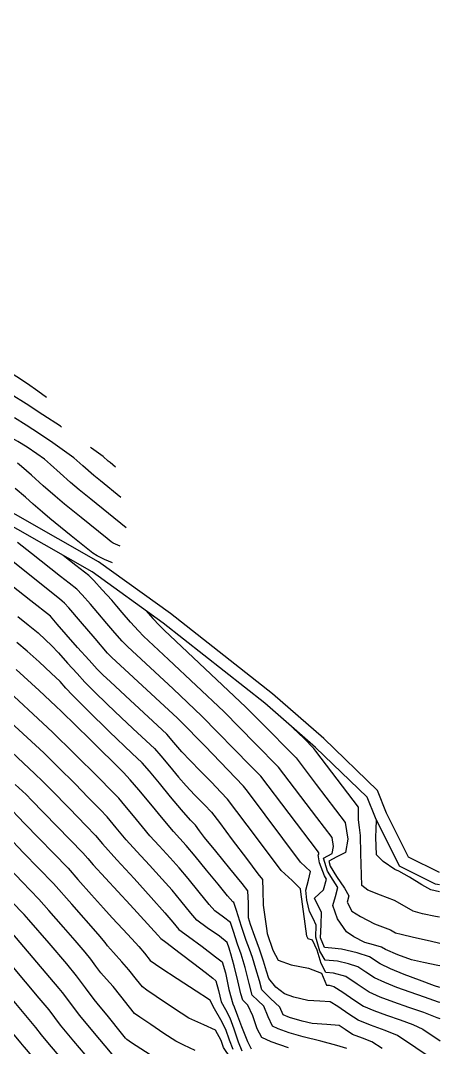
# Model space of a CAD drawing. Header units: millimetres. Extents: x -133 to 63340, y -143 to 109141.
# Drawn here: x 62494.4 to 62523, y 108650 to 108718.1 of the extents above; entities that cross this region are included whole.
import ezdxf

# ---------------------------------------------------------------- set-up
doc = ezdxf.new("R2010")
doc.units = ezdxf.units.MM
doc.header["$MEASUREMENT"] = 0
doc.layers.add('curve livello 5m', color=7, linetype='Continuous')
doc.layers.add('Strade', color=7, linetype='Continuous')
doc.layers.add('no_plot', color=5, linetype='Continuous', plot=False)

msp = doc.modelspace()

# ---------------------------------------------------------------- linework, layer by layer
at = {"layer": 'curve livello 5m', "color": 2, "flags": 128}
for points in [[(62501.4354, 108684.485), (62499.0803, 108686.3791), (62498.3055, 108687.0007), (62497.7443, 108687.4907), (62497.0575, 108688.1061), (62496.4198, 108688.6761), (62496.006, 108689.0298), (62496.006, 108689.0298), (62495.5101, 108689.3883), (62494.8616, 108689.8269), (62494.2551, 108690.2139), (62494.2551, 108690.2139), (62493.621, 108690.5674), (62492.5735, 108691.1332), (62492.5735, 108691.1332), (62492.2785, 108691.2868), (62492.017, 108691.5101), (62490.0657, 108693.1277)], [(62522.2548, 108652.9968), (62522.1501, 108653.0348), (62521.2176, 108653.3601), (62520.2834, 108653.6858), (62519.3919, 108654.0092), (62518.588, 108654.3271), (62517.9162, 108654.6368), (62517.3376, 108655.0208), (62516.7952, 108655.375), (62516.1929, 108655.5764), (62515.4555, 108655.7514), (62514.6281, 108655.8195), (62514.2805, 108656.4066), (62514.0087, 108657.3368), (62514.0469, 108658.1372), (62513.8366, 108658.5708), (62513.5951, 108659.0496), (62513.4188, 108659.792), (62513.3506, 108660.4489), (62513.5325, 108661.1199), (62513.6637, 108661.6881), (62512.9936, 108662.3179), (62509.4744, 108667.02), (62509.2229, 108667.3534), (62506.6428, 108670.0193), (62505.0067, 108671.6943), (62504.8353, 108671.8559), (62500.4491, 108675.9056), (62500.1983, 108676.1832), (62499.3728, 108677.1463), (62498.4121, 108678.2821), (62497.6387, 108679.1824), (62497.3501, 108679.4967), (62497.1854, 108679.6246), (62497.0022, 108679.7668), (62493.1504, 108682.8465)], [(62516.0758, 108649.9604), (62515.4211, 108650.1643), (62514.3452, 108650.4413), (62513.1757, 108650.7387), (62512.2402, 108651.0041), (62511.5217, 108651.2584), (62511.1415, 108651.4253), (62510.8632, 108652.0456), (62510.5646, 108652.7617), (62510.1667, 108653.1386), (62509.7983, 108653.4969), (62509.599, 108654.2663), (62509.3322, 108655.3295), (62509.062, 108656.2173), (62508.8248, 108656.8682), (62508.5543, 108657.7108), (62508.3576, 108658.3105), (62507.8864, 108658.6669), (62507.3195, 108659.0775), (62506.9457, 108659.5096), (62506.2823, 108660.3192), (62505.5441, 108661.2232), (62504.9457, 108661.9385), (62504.351, 108662.5991), (62503.6241, 108663.3902), (62503.0118, 108664.0694), (62502.5172, 108664.6541), (62501.9181, 108665.3784), (62501.3474, 108666.0673), (62500.9381, 108666.546), (62500.4344, 108667.0721), (62499.6442, 108667.8775), (62497.9884, 108669.5284), (62496.5519, 108670.9349), (62495.2651, 108672.1328), (62493.3653, 108673.9039)], [(62508.3522, 108649.3466), (62507.9014, 108650.0249), (62507.7358, 108650.4848), (62507.3628, 108651.1747), (62506.5883, 108651.5339), (62505.5982, 108651.9713), (62505.0751, 108652.3037), (62504.1752, 108652.8977), (62503.4151, 108653.4106), (62502.8004, 108653.8329), (62502.5154, 108654.0381), (62502.1219, 108654.5228), (62501.6054, 108655.1671), (62501.1393, 108655.6993), (62500.5895, 108656.3148), (62500.2032, 108656.7602), (62500.0319, 108656.9926), (62499.568, 108657.535), (62497.8185, 108659.5307), (62496.6056, 108660.8887), (62494.6101, 108662.9421), (62492.1168, 108665.5517)], [(62499.6039, 108646.3972), (62496.2349, 108650.3417), (62495.8073, 108650.8551), (62495.4466, 108651.3395), (62494.1089, 108652.944), (62492.0542, 108655.3612), (62489.2693, 108658.3326), (62488.1629, 108659.4924), (62487.5074, 108660.2758), (62486.7591, 108661.1973), (62486.2564, 108661.7838), (62485.9793, 108662.0089), (62485.4425, 108662.4328), (62484.8192, 108662.9109), (62484.328, 108663.2892), (62483.624, 108663.9176), (62482.9287, 108664.5613)], [(62522.2219, 108660.3549), (62521.6551, 108660.4856), (62521.0468, 108660.8164), (62520.2315, 108661.3157), (62519.5186, 108661.7183), (62519.2645, 108661.8155), (62518.4913, 108662.3465), (62518.0329, 108662.8023), (62518.0324, 108662.8191), (62518.0073, 108663.958), (62518.0229, 108664.5185), (62518.0514, 108665.0785)]]:
    msp.add_lwpolyline(points, dxfattribs=at)
at = {"layer": 'no_plot', "flags": 128}
for points in [[(62497.1368, 108691.1719), (62497.0669, 108691.2198), (62495.914, 108691.9895), (62494.7975, 108692.7143), (62493.8022, 108693.3371), (62493.8022, 108693.3371), (62492.9928, 108693.7796), (62491.7354, 108694.822), (62485.4395, 108700.1675), (62484.33, 108700.8793), (62482.0002, 108702.4003), (62475.5736, 108706.5458), (62473.8246, 108707.6559), (62472.9402, 108708.2951), (62471.8894, 108709.0839), (62470.7901, 108709.9317), (62469.7601, 108710.7475), (62468.9172, 108711.4405)], [(62485.0322, 108702.0545), (62485.1441, 108701.9823), (62485.1464, 108701.9808), (62485.1475, 108701.9801), (62493.0045, 108695.3091), (62493.3521, 108695.021), (62493.5758, 108694.8986), (62494.1705, 108694.5213), (62494.8782, 108694.051), (62495.5782, 108693.5693), (62496.1498, 108693.1579)], [(62501.0817, 108686.5023), (62499.7241, 108687.5941), (62499.2775, 108687.9525), (62498.5581, 108688.5897), (62497.9519, 108689.1221), (62497.9519, 108689.1221), (62497.3507, 108689.5661), (62496.5637, 108690.1171), (62495.6848, 108690.7114), (62494.8085, 108691.2855), (62494.0286, 108691.7755)], [(62500.728, 108688.5196), (62500.3679, 108688.8092), (62500.2494, 108688.9043), (62499.8979, 108689.2145), (62499.1435, 108689.7751), (62499.0575, 108689.8359)], [(62501.0357, 108683.265), (62500.5612, 108683.4792), (62500.4295, 108683.5618), (62500.1737, 108683.767), (62498.4365, 108685.164), (62497.3336, 108686.0489), (62496.7127, 108686.5888), (62495.9356, 108687.2816), (62495.1465, 108687.9853), (62494.4899, 108688.5581), (62494.4899, 108688.5581), (62494.2206, 108688.7777)], [(62500.5224, 108682.1652), (62500.0063, 108682.3825), (62499.5019, 108682.6258), (62499.5019, 108682.6258), (62499.2186, 108682.8034), (62498.6683, 108683.2448), (62497.7927, 108683.9489), (62496.3616, 108685.0971), (62495.8716, 108685.5257), (62495.2733, 108686.0602), (62494.7594, 108686.5108), (62494.7594, 108686.5108), (62494.0573, 108687.0983)], [(62522.2503, 108654.0025), (62521.8845, 108654.1207), (62520.8853, 108654.4791), (62519.8797, 108654.8685), (62518.9753, 108655.2472), (62518.28, 108655.5733), (62518.28, 108655.5733), (62517.586, 108656.0303), (62516.7515, 108656.3094), (62515.7298, 108656.5519), (62515.7298, 108656.5519), (62515.0775, 108656.598), (62514.5832, 108656.6463), (62514.5832, 108656.6463), (62514.3218, 108657.2866), (62514.366, 108658.152), (62514.4033, 108658.9923), (62514.1384, 108659.4994), (62513.938, 108659.9319), (62513.938, 108659.9319), (62514.5358, 108660.4839), (62514.7285, 108661.1779), (62514.5879, 108661.4028), (62514.2586, 108662.2711), (62514.1638, 108662.7973), (62514.1638, 108662.7973), (62514.223, 108662.8285), (62514.2225, 108662.9347), (62514.1194, 108663.0697), (62510.3744, 108668.0053), (62509.6684, 108668.7149), (62506.4638, 108671.9959), (62504.5433, 108673.8069), (62501.5134, 108676.6044), (62501.1763, 108676.97), (62500.6834, 108677.523), (62500.6834, 108677.523), (62500.1585, 108678.1354), (62499.5476, 108678.8576), (62499.0559, 108679.4301), (62499.0559, 108679.4301), (62498.5025, 108680.0438), (62498.1559, 108680.4102), (62498.1559, 108680.4102), (62497.6421, 108680.8091), (62497.0709, 108681.2525), (62495.1608, 108682.7797), (62494.2165, 108683.5049)], [(62522.2438, 108655.4395), (62522.1228, 108655.4617), (62521.1541, 108655.6504), (62520.3705, 108655.8412), (62520.3705, 108655.8412), (62519.4502, 108656.1634), (62518.6438, 108656.5099), (62518.6438, 108656.5099), (62518.3769, 108656.6856), (62517.8403, 108656.8381), (62517.2756, 108656.9951), (62517.2756, 108656.9951), (62516.5424, 108657.3549), (62516.0516, 108657.6819), (62516.0516, 108657.6819), (62515.4633, 108658.549), (62515.1444, 108659.4452), (62515.1444, 108659.4452), (62515.3118, 108660.0402), (62515.4716, 108660.6234), (62515.4716, 108660.6234), (62515.1688, 108661.124), (62514.7819, 108661.7265), (62514.7819, 108661.7265), (62514.5199, 108662.5878), (62515.1029, 108662.8941), (62515.1857, 108663.361), (62515.0983, 108663.9402), (62515.0983, 108663.9402), (62514.0829, 108665.2698), (62511.5413, 108668.6195), (62510.0038, 108670.1649), (62507.9209, 108672.2975), (62504.2512, 108675.7579), (62502.5776, 108677.3031), (62502.2516, 108677.6527), (62501.7297, 108678.2304), (62501.1684, 108678.8629), (62501.1684, 108678.8629), (62500.8128, 108679.2799), (62500.4731, 108679.6777), (62500.4731, 108679.6777), (62499.8429, 108680.3805), (62499.2832, 108680.9901), (62498.9618, 108681.3237), (62498.9618, 108681.3237), (62498.0989, 108681.9936), (62497.2589, 108682.6456)], [(62522.2596, 108651.9118), (62522.0746, 108651.9951), (62521.1753, 108652.3348), (62520.1889, 108652.6806), (62519.1999, 108653.0272), (62518.2929, 108653.3689), (62517.5524, 108653.7002), (62517.5524, 108653.7002), (62516.7534, 108654.2305), (62516.0043, 108654.7196), (62516.0043, 108654.7196), (62515.1813, 108654.9509), (62514.6729, 108654.9928), (62514.3668, 108655.5911), (62514.1108, 108656.4855), (62513.8006, 108657.1297), (62513.8006, 108657.1297), (62513.5019, 108657.2187), (62513.4266, 108657.4018), (62513.0307, 108660.3364), (62513.0012, 108660.5462), (62512.4388, 108661.0867), (62511.7197, 108661.7507), (62511.7197, 108661.7507), (62510.0754, 108663.9477), (62508.1585, 108666.4894), (62507.7215, 108666.9619), (62507.0854, 108667.6124), (62506.3642, 108668.3402), (62505.6721, 108669.0448), (62505.1229, 108669.6258), (62505.1229, 108669.6258), (62504.5986, 108670.2473), (62504.1268, 108670.8024), (62504.1268, 108670.8024), (62503.2119, 108671.6615), (62501.6922, 108673.0532), (62500.3886, 108674.2617), (62500.3886, 108674.2617), (62499.8952, 108674.7394), (62499.5193, 108675.1142), (62499.5193, 108675.1142), (62498.9682, 108675.707), (62498.2006, 108676.5541), (62497.4467, 108677.4016), (62497.4467, 108677.4016), (62496.8599, 108678.0932), (62496.412, 108678.6165), (62496.412, 108678.6165), (62495.1024, 108679.6537), (62492.6721, 108681.5452)], [(62502.7589, 108678.9792), (62503.1921, 108678.4831), (62503.6418, 108678.0019), (62503.9592, 108677.7089), (62509.378, 108672.599), (62510.3392, 108671.6149), (62512.7082, 108669.2336), (62514.0464, 108667.47), (62515.974, 108664.9457), (62516.1399, 108663.8462), (62515.9829, 108662.9598), (62515.4137, 108662.6661), (62514.8761, 108662.3782), (62514.9758, 108662.0503), (62515.3961, 108661.3631), (62515.9289, 108660.5933), (62516.2147, 108660.0689), (62516.1039, 108659.67), (62516.4111, 108659.0729), (62516.9705, 108658.7156), (62517.9089, 108658.2324), (62518.4452, 108658.0276), (62518.9734, 108657.8252), (62519.3108, 108657.6305), (62519.6704, 108657.5387), (62520.4931, 108657.3461), (62521.6124, 108657.0909), (62522.2371, 108656.9513)], [(62494.2359, 108678.5985), (62494.9409, 108678.047), (62495.5889, 108677.5129), (62496.0841, 108677.0676), (62496.4854, 108676.6875), (62496.9428, 108676.1961), (62497.5465, 108675.5194), (62498.1712, 108674.818), (62498.6921, 108674.2522), (62499.304, 108673.6368), (62500.1939, 108672.7642), (62501.0946, 108671.8961), (62501.8671, 108671.18), (62502.7675, 108670.3555), (62503.3095, 108669.8465), (62503.7289, 108669.3681), (62504.3044, 108668.6759), (62504.9075, 108667.9488), (62505.41, 108667.3653), (62505.9658, 108666.7866), (62506.6247, 108666.1205), (62507.094, 108665.6253), (62507.6213, 108664.9456), (62508.4762, 108663.8006), (62509.4085, 108662.5489), (62510.1682, 108661.5493), (62510.4824, 108661.1622), (62510.5097, 108660.4309), (62510.5309, 108659.4715), (62510.75, 108657.915), (62510.7953, 108657.5797), (62511.1687, 108656.4809), (62511.5197, 108655.8175), (62512.3726, 108655.4983), (62513.541, 108655.2807), (62514.3931, 108654.9615), (62514.7178, 108654.166), (62514.9071, 108654.1504), (62515.2134, 108654.0643), (62515.8052, 108653.6977), (62516.5402, 108653.177), (62517.1886, 108652.7637), (62517.8701, 108652.4653), (62518.7126, 108652.1569), (62519.607, 108651.8457), (62520.444, 108651.5388), (62521.1144, 108651.2435), (62522.2661, 108650.4689)], [(62523.0167, 108648.4051), (62519.4266, 108650.8196), (62518.6203, 108651.1504), (62517.6413, 108651.4936), (62516.8248, 108651.8271), (62516.8248, 108651.8271), (62516.196, 108652.2321), (62515.4864, 108652.7375), (62514.9787, 108653.0427), (62514.9787, 108653.0427), (62514.291, 108653.0948), (62513.4784, 108653.1425), (62513.4784, 108653.1425), (62512.5638, 108653.3498), (62511.9301, 108653.5715), (62511.9301, 108653.5715), (62511.3733, 108654.0321), (62510.9036, 108654.6037), (62510.9036, 108654.6037), (62510.7523, 108655.0924), (62510.5529, 108655.7561), (62510.5529, 108655.7561), (62510.2685, 108656.5381), (62509.961, 108657.3798), (62509.961, 108657.3798), (62509.6929, 108658.1819), (62509.5571, 108658.6266), (62509.5571, 108658.6266), (62509.5392, 108659.5928), (62509.5056, 108660.4219), (62509.1383, 108660.8957), (62508.3185, 108661.8953), (62507.3749, 108663.0419), (62506.6366, 108663.9565), (62506.6366, 108663.9565), (62506.3025, 108664.401), (62506.0296, 108664.7613), (62506.0296, 108664.7613), (62505.6971, 108665.1048), (62505.1023, 108665.7908), (62504.3842, 108666.6519), (62503.6429, 108667.5486), (62502.9788, 108668.3414), (62502.4923, 108668.8905), (62502.4923, 108668.8905), (62501.8007, 108669.5305), (62500.3251, 108670.9525), (62498.8674, 108672.3821), (62497.8648, 108673.3902), (62497.8648, 108673.3902), (62497.4406, 108673.8594), (62497.0478, 108674.2919), (62497.0478, 108674.2919), (62496.4626, 108674.8535), (62495.6548, 108675.5971), (62494.8667, 108676.2997), (62494.8667, 108676.2997), (62494.1779, 108676.8767)], [(62518.4082, 108649.9527), (62517.7387, 108650.3958), (62517.7387, 108650.3958), (62517.1027, 108650.6424), (62516.461, 108650.8906), (62516.461, 108650.8906), (62515.9742, 108651.2166), (62515.5544, 108651.4875), (62515.5544, 108651.4875), (62514.7417, 108651.5491), (62513.778, 108651.6057), (62513.778, 108651.6057), (62513.112, 108651.7665), (62512.2691, 108652.0162), (62512.2691, 108652.0162), (62511.8499, 108652.177), (62511.6298, 108652.6869), (62511.0078, 108653.2761), (62510.432, 108653.836), (62510.432, 108653.836), (62510.2795, 108654.4354), (62510.0439, 108655.236), (62509.8075, 108655.9867), (62509.8075, 108655.9867), (62509.6082, 108656.5344), (62509.3929, 108657.124), (62509.3929, 108657.124), (62509.0951, 108658.0423), (62508.7596, 108659.1032), (62508.5765, 108659.6443), (62508.5765, 108659.6443), (62508.515, 108659.6897), (62508.1636, 108660.0899), (62507.5343, 108660.8531), (62506.7706, 108661.7898), (62506.0161, 108662.7108), (62505.4144, 108663.4266), (62505.4144, 108663.4266), (62505.0029, 108663.8802), (62504.583, 108664.3427), (62504.583, 108664.3427), (62503.8962, 108665.1546), (62503.0643, 108666.1604), (62502.2718, 108667.1171), (62501.7034, 108667.7817), (62501.7034, 108667.7817), (62501.2464, 108668.252), (62499.0461, 108670.4458), (62497.1373, 108672.3148), (62497.1373, 108672.3148), (62496.7618, 108672.6643), (62495.656, 108673.6952), (62494.1445, 108675.0866)], [(62512.2112, 108649.992), (62511.0484, 108650.4035), (62510.4331, 108650.6737), (62510.4331, 108650.6737), (62510.1343, 108651.2523), (62509.8273, 108652.1202), (62509.4994, 108652.8365), (62509.4994, 108652.8365), (62509.1646, 108653.1577), (62509.0465, 108653.5746), (62508.8312, 108654.4449), (62508.5877, 108655.4381), (62508.3848, 108656.2237), (62508.3848, 108656.2237), (62508.3166, 108656.4479), (62508.2567, 108656.6124), (62508.1386, 108656.9767), (62507.6244, 108657.3967), (62506.8032, 108657.9519), (62506.1241, 108658.4653), (62506.1241, 108658.4653), (62505.7262, 108658.933), (62505.0596, 108659.7498), (62504.4771, 108660.4503), (62503.8112, 108661.1941), (62502.9743, 108662.1068), (62502.1296, 108663.0277), (62501.4405, 108663.7962), (62501.4405, 108663.7962), (62500.7719, 108664.5964), (62500.1728, 108665.3102), (62500.1728, 108665.3102), (62499.7117, 108665.7962), (62498.9225, 108666.6083), (62498.042, 108667.503), (62498.042, 108667.503), (62496.9307, 108668.611), (62495.9666, 108669.555), (62495.9666, 108669.555), (62493.7684, 108671.6013)], [(62492.2717, 108671.0698), (62495.3812, 108668.1751), (62495.8729, 108667.6936), (62496.4398, 108667.1284), (62497.6662, 108665.8824), (62498.7653, 108664.7513), (62499.4075, 108664.0744), (62499.8693, 108663.5229), (62500.8086, 108662.4754), (62501.96, 108661.2202), (62503.1008, 108659.9761), (62504.0084, 108658.9621), (62504.0084, 108658.9621), (62504.5265, 108658.3345), (62504.9286, 108657.8531), (62505.5742, 108657.3743), (62506.4682, 108656.7155), (62507.3693, 108656.03), (62507.7932, 108655.6968), (62508.0161, 108654.9789), (62508.2504, 108653.8662), (62508.5022, 108652.9223), (62508.6078, 108652.7271), (62508.8271, 108652.1228), (62509.0802, 108651.4149), (62509.4906, 108650.42), (62509.7247, 108649.9221)], [(62522.2295, 108658.6545), (62521.9677, 108658.7082), (62521.0909, 108658.8907), (62520.4829, 108659.0581), (62520.4829, 108659.0581), (62519.8985, 108659.3915), (62519.246, 108659.7717), (62519.246, 108659.7717), (62518.3021, 108660.1279), (62517.4706, 108660.4509), (62517.4706, 108660.4509), (62517.0667, 108660.7746), (62517.0046, 108662.8923), (62516.9784, 108664.0837), (62516.9145, 108664.6125), (62516.8534, 108665.1252), (62516.8534, 108665.1252), (62516.8498, 108665.9512), (62514.0099, 108669.6702), (62513.8751, 108669.8478), (62513.2155, 108670.545), (62512.5217, 108671.2082)], [(62494.0736, 108667.4675), (62494.7958, 108666.7951), (62494.8375, 108666.7539), (62495.1395, 108666.4432), (62498.5532, 108662.9304), (62498.8824, 108662.5583), (62499.2531, 108662.138), (62501.7085, 108659.4917), (62503.5398, 108657.474), (62503.7331, 108657.241), (62504.0566, 108657.0019), (62505.0255, 108656.2688), (62505.9225, 108655.5851), (62506.6676, 108655.0122), (62507.1811, 108654.6115), (62507.3832, 108654.4444), (62507.5536, 108653.8093), (62507.7405, 108653.0461), (62508.0139, 108652.5362), (62508.3171, 108651.9797), (62508.5849, 108651.2536), (62508.869, 108650.3972), (62509.0982, 108649.8104)], [(62493.4721, 108666.1575), (62494.6927, 108664.8801), (62497.5794, 108661.9095), (62498.2354, 108661.1728), (62499.1393, 108660.1412), (62499.9186, 108659.2614), (62500.5134, 108658.6177), (62501.2169, 108657.8651), (62501.8008, 108657.2329), (62502.2671, 108656.7091), (62502.6491, 108656.2692), (62503.0342, 108655.7913), (62503.7368, 108655.3085), (62504.8197, 108654.6021), (62506.0821, 108653.7881), (62506.8909, 108653.2553), (62506.9732, 108653.192), (62506.9788, 108653.17), (62507.2683, 108652.6057), (62507.6886, 108651.8717), (62508.0264, 108651.2322), (62508.2763, 108650.5275), (62508.4998, 108649.9176)], [(62506.018, 108649.8288), (62505.2596, 108650.1808), (62504.7356, 108650.441), (62504.7356, 108650.441), (62503.9393, 108650.9501), (62503.0634, 108651.5377), (62502.3438, 108652.0321), (62501.9965, 108652.285), (62501.9965, 108652.285), (62501.6577, 108652.6944), (62501.0731, 108653.4318), (62500.5617, 108654.0651), (62500.5617, 108654.0651), (62500.1343, 108654.5495), (62499.7582, 108654.9779), (62499.7582, 108654.9779), (62499.4282, 108655.4252), (62499.0875, 108655.8882), (62499.0875, 108655.8882), (62498.7136, 108656.3347), (62498.0409, 108657.1213), (62497.2711, 108658.012), (62497.2711, 108658.012), (62496.303, 108659.1164), (62495.6318, 108659.8678), (62495.6318, 108659.8678), (62494.5275, 108661.0041), (62490.7616, 108664.9458)], [(62503.0245, 108649.5315), (62501.7947, 108650.3357), (62501.7947, 108650.3357), (62501.4708, 108650.556), (62501.3982, 108650.641), (62501.1316, 108650.9611), (62500.256, 108652.0488), (62499.5181, 108652.963), (62499.5181, 108652.963), (62499.3133, 108653.1956), (62498.7376, 108653.976), (62498.1431, 108654.7837), (62498.1431, 108654.7837), (62497.4909, 108655.5628), (62496.3172, 108656.9351), (62494.9742, 108658.489), (62494.9742, 108658.489), (62494.658, 108658.847), (62494.4449, 108659.0662), (62489.4063, 108664.3399)], [(62500.8485, 108649.1698), (62499.6771, 108650.5412), (62498.3309, 108652.1576), (62497.2917, 108653.5531), (62497.1988, 108653.6792), (62496.9874, 108653.9263), (62493.7717, 108657.7095)], [(62500.2262, 108647.7835), (62497.956, 108650.4414), (62497.0691, 108651.5063), (62496.6947, 108652.0091), (62496.321, 108652.511), (62496.321, 108652.511), (62495.6689, 108653.2931), (62492.9129, 108656.5353)], [(62498.9817, 108645.011), (62494.6894, 108650.0363), (62494.5384, 108650.2126), (62494.4567, 108650.3065), (62492.5489, 108652.5948)]]:
    msp.add_lwpolyline(points, dxfattribs=at)
at = {"layer": 'Strade', "color": 2, "linetype": 'Continuous', "flags": 128}
for points in [[(62522.2162, 108661.6283), (62520.1597, 108662.6417), (62518.7013, 108665.5679), (62518.1092, 108667.0709), (62514.5465, 108670.5066), (62511.1371, 108673.4738), (62504.3722, 108678.8047), (62499.602, 108682.2338), (62491.399, 108686.8971), (62482.9747, 108690.4426), (62473.9027, 108693.1816), (62466.1289, 108695.0178), (62459.2284, 108696.6349), (62454.8948, 108699.0579), (62452.3308, 108700.3798), (62449.2424, 108701.9059), (62447.19, 108703.9657), (62446.3821, 108707.137), (62441.5371, 108712.6289), (62434.5713, 108718.1288)], [(62522.2199, 108660.8015), (62521.9634, 108660.861), (62519.5641, 108662.0433), (62517.9698, 108665.2422), (62517.4286, 108666.6158), (62514.0058, 108669.9166), (62510.6267, 108672.8575), (62503.8909, 108678.1655), (62499.1697, 108681.5594), (62491.0449, 108686.1781), (62482.7032, 108689.6889), (62473.6949, 108692.4086), (62465.9457, 108694.239), (62458.9362, 108695.8817), (62454.5162, 108698.353), (62451.9703, 108699.6656), (62448.7692, 108701.2473), (62446.4688, 108703.5561), (62445.6545, 108706.7525), (62440.9848, 108712.0457), (62434.1286, 108717.4591)]]:
    msp.add_lwpolyline(points, dxfattribs=at)

doc.saveas('drawing.dxf')
